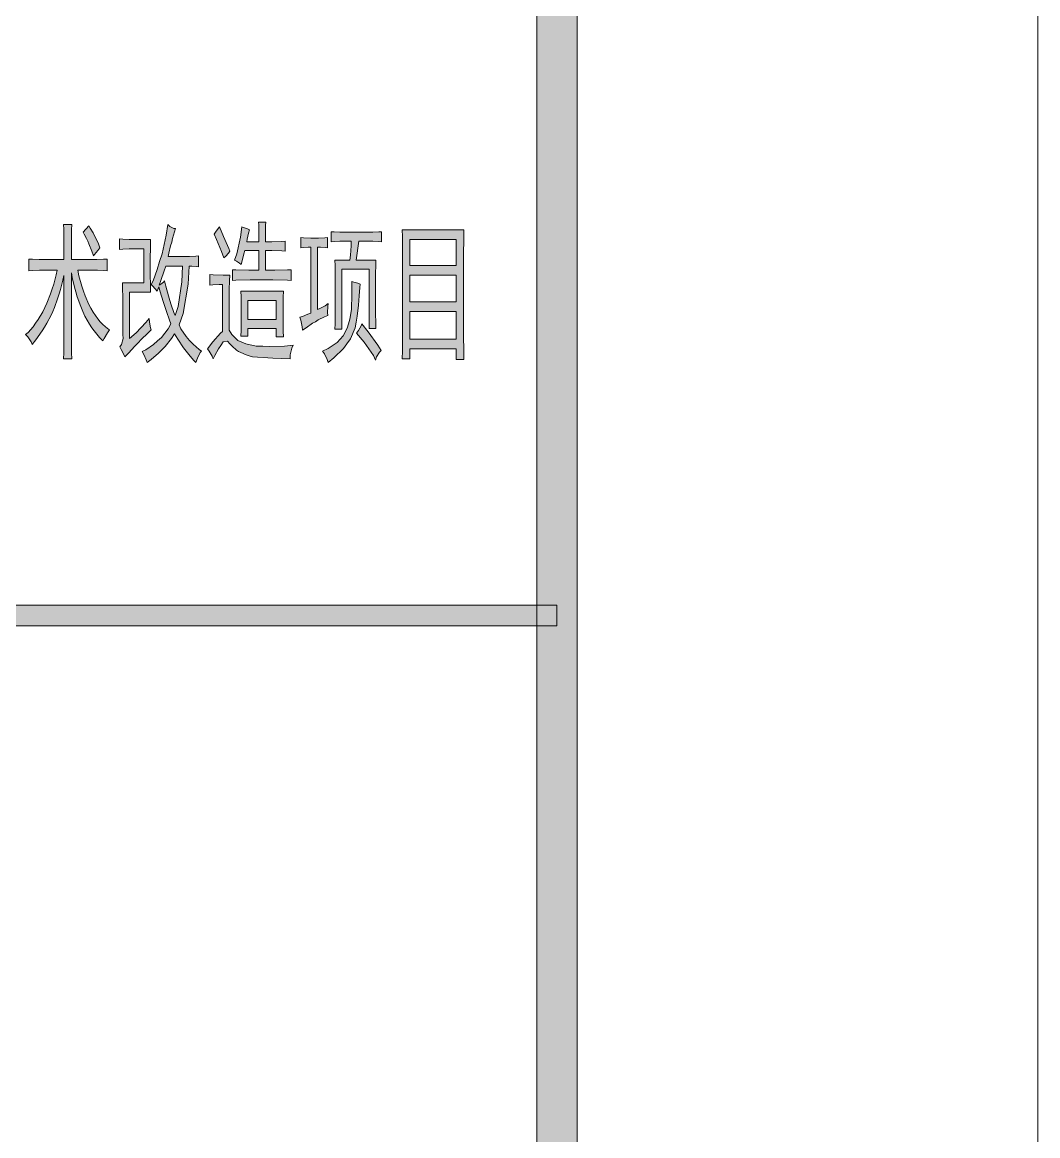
# Model space of a CAD drawing. Header units: millimetres. Extents: x 803 to 707111, y 130 to 2706464.
# Drawn here: x 704576 to 707111, y 2643273 to 2646052 of the extents above; entities that cross this region are included whole.
import ezdxf

# ---------------------------------------------------------------- set-up
doc = ezdxf.new("R2010")
doc.units = ezdxf.units.MM

msp = doc.modelspace()

# ---------------------------------------------------------------- hatches: boundary and pattern name
h = msp.add_hatch(color=0)
h.dxf.hatch_style = 2
h.paths.add_polyline_path([(705960.9, 2636339.7), (705860.9, 2636439.8), (705860.9, 2705213.8), (705960.9, 2705313.9)])
h = msp.add_hatch(color=0)
h.dxf.hatch_style = 2
h.paths.add_polyline_path([(704680.6, 2645459.9), (704680.6, 2645488.2), (704680.6, 2645505.8), (704680.2, 2645535.4), (704679.8, 2645547.5), (704699.9, 2645547.5), (704699.5, 2645534.1), (704699.1, 2645504.5), (704699.1, 2645488.2), (704699.1, 2645459.9), (704755.3, 2645459.9), (704762.6, 2645459.9), (704779.4, 2645460.7), (704788.4, 2645461.2), (704788.4, 2645431.5), (704779.8, 2645432.4), (704763.9, 2645433.3), (704756.2, 2645433.3), (704715.4, 2645433.3), (704718, 2645419.1), (704724.8, 2645393.3), (704729.1, 2645381.3), (704733.4, 2645369.3), (704742.9, 2645347.8), (704748, 2645338.4), (704753.6, 2645328.5), (704765.2, 2645311.7), (704771.2, 2645304.9), (704777.6, 2645298), (704789.2, 2645287.7), (704794.4, 2645284.7), (704789.2, 2645277.4), (704780.7, 2645263.2), (704777.6, 2645256.8), (704769.5, 2645265), (704755.8, 2645281.7), (704749.7, 2645289.9), (704744.2, 2645298.4), (704733, 2645319), (704727.8, 2645330.6), (704722.3, 2645342.7), (704713.7, 2645366.7), (704710.2, 2645379.2), (704706.8, 2645391.2), (704701.2, 2645415.2), (704699.1, 2645427.2), (704699.1, 2645264.1), (704699.1, 2645252.9), (704699.5, 2645227.2), (704699.9, 2645212.1), (704679.8, 2645212.1), (704680.2, 2645227.2), (704680.6, 2645252.9), (704680.6, 2645264.1), (704680.6, 2645419.9), (704678, 2645408.8), (704671.6, 2645385.6), (704668.2, 2645374), (704664.3, 2645362), (704656.6, 2645340.5), (704652.7, 2645330.6), (704648.4, 2645321.2), (704638.1, 2645301.4), (704632.1, 2645291.6), (704626.1, 2645281.7), (704610.6, 2645259.8), (704601.2, 2645247.8), (704598.6, 2645254.6), (704590, 2645267.1), (704584.4, 2645273.1), (704590.9, 2645278.3), (704603.3, 2645292.4), (704609.8, 2645301), (704616.2, 2645310), (704627.8, 2645329.8), (704633, 2645340.5), (704638.1, 2645351.2), (704647.1, 2645374), (704651, 2645386.5), (704655.3, 2645398.5), (704661.3, 2645422.1), (704663.4, 2645433.3), (704626.1, 2645433.3), (704619.2, 2645433.3), (704602, 2645432.4), (704592.6, 2645431.5), (704592.6, 2645461.2), (704602, 2645460.7), (704618.8, 2645459.9), (704625.2, 2645459.9)])
h = msp.add_hatch(color=0)
h.dxf.hatch_style = 2
h.paths.add_polyline_path([(704742.9, 2645544.5), (704746.3, 2645538.4), (704753.2, 2645526.4), (704756.2, 2645520.8), (704759.2, 2645514.8), (704766.5, 2645498.9), (704770.3, 2645489.5), (704764.8, 2645482.6), (704756.6, 2645472.3), (704754.5, 2645468.9), (704749.7, 2645480.5), (704742.4, 2645498.9), (704739.9, 2645505.8), (704736.9, 2645512.7), (704731.3, 2645523.4), (704728.7, 2645528.1)])
h = msp.add_hatch(color=0)
h.paths.add_polyline_path([(704967.8, 2645296.7), (704972.1, 2645287.3), (704985.4, 2645268), (704994, 2645258.1), (705002.6, 2645248.6), (705017.7, 2645235.3), (705024.1, 2645231.5), (705020.7, 2645227.6), (705013.8, 2645213.9), (705009.9, 2645203.1), (705003.9, 2645209.1), (704991.9, 2645223.3), (704985.4, 2645231.5), (704978.6, 2645239.6), (704964.4, 2645261.1), (704956.3, 2645274.4), (704949, 2645262.8), (704933.1, 2645242.6), (704924.9, 2645234.5), (704916.3, 2645226.3), (704897.9, 2645210.9), (704888, 2645203.1), (704885.8, 2645210), (704879.8, 2645223.3), (704875.5, 2645230.2), (704884.6, 2645234.5), (704903.9, 2645247.8), (704914.2, 2645256.8), (704924.1, 2645265.8), (704940.8, 2645287.3), (704947.2, 2645299.7), (704943.8, 2645308.7), (704936.5, 2645330.2), (704932.2, 2645342.7), (704928.3, 2645355.1), (704920.6, 2645379.6), (704917.2, 2645391.6), (704912.9, 2645381.3), (704908.2, 2645386.5), (704901.3, 2645394.6), (704898.3, 2645397.6), (704903, 2645406.6), (704913.3, 2645435), (704919.3, 2645454.7), (704925.3, 2645474.5), (704935.2, 2645520.8), (704939.5, 2645547.5), (704944.7, 2645542.7), (704954.5, 2645537.6), (704958.8, 2645537.2), (704956.3, 2645529.4), (704951.5, 2645512.7), (704949.4, 2645503.7), (704946.8, 2645494.2), (704942.5, 2645476.2), (704940.4, 2645467.2), (704984.6, 2645467.2), (704994, 2645467.2), (705009.9, 2645468), (705015.9, 2645468.9), (705015.9, 2645441.8), (705011.6, 2645442.7), (705000, 2645443.6), (704992.7, 2645443.6), (704990.2, 2645398.5), (704977.7, 2645325.1)])
h.paths.add_polyline_path([(704918, 2645395.9), (704921.9, 2645398.5), (704928.8, 2645403.6), (704931.4, 2645406.6), (704934.4, 2645393.8), (704941.2, 2645369.7), (704944.7, 2645358.1), (704948.5, 2645347), (704955, 2645328.1), (704958, 2645320.3), (704965.3, 2645342.7), (704974.3, 2645404.1), (704976, 2645443.6), (704934.8, 2645443.6), (704930.9, 2645431.5), (704922.3, 2645407.9)])
h = msp.add_hatch(color=0)
h.dxf.hatch_style = 2
h.paths.add_polyline_path([(705094.9, 2645480.5), (705091.5, 2645476.2), (705084.2, 2645468), (705079.9, 2645464.2), (705073.9, 2645480.1), (705061.4, 2645509.7), (705055, 2645523.4), (705058.4, 2645528.1), (705065.3, 2645537.2), (705068.3, 2645541.4), (705079, 2645517.8), (705092.4, 2645487.4)])
h = msp.add_hatch(color=0)
h.dxf.hatch_style = 2
h.paths.add_polyline_path([(705143.9, 2645534.1), (705141.3, 2645526), (705137.9, 2645511), (705137, 2645504.5), (705167.1, 2645504.5), (705167.1, 2645522.1), (705166.6, 2645546.6), (705166.2, 2645553.5), (705184.2, 2645553.5), (705183.8, 2645545.7), (705183.4, 2645521.3), (705183.4, 2645504.5), (705199.3, 2645504.5), (705223.7, 2645505), (705232.3, 2645505.8), (705232.3, 2645480.5), (705224.2, 2645481.3), (705199.7, 2645482.2), (705183.4, 2645482.2), (705183.4, 2645433.3), (705206.6, 2645433.3), (705238.8, 2645434.1), (705247.3, 2645434.5), (705247.3, 2645407.9), (705238.8, 2645408.8), (705201.8, 2645409.6), (705173.5, 2645409.6), (705145.6, 2645409.6), (705109.5, 2645408.8), (705101.4, 2645407.9), (705101.4, 2645434.5), (705109.5, 2645434.1), (705142.2, 2645433.3), (705167.1, 2645433.3), (705167.1, 2645482.2), (705132.3, 2645482.2), (705129.7, 2645474), (705125, 2645456.9), (705122.8, 2645447.9), (705118.5, 2645450.9), (705110.8, 2645456), (705106.5, 2645458.2), (705112.1, 2645474.5), (705121.1, 2645516.1), (705124.6, 2645541.4), (705128.9, 2645539.7), (705138.7, 2645536.3)])
h = msp.add_hatch(color=0)
h.dxf.hatch_style = 2
h.paths.add_polyline_path([(705338.8, 2645320.3), (705330.6, 2645316.9), (705314.8, 2645309.2), (705307.9, 2645304.9), (705300.6, 2645301), (705284.7, 2645289.9), (705275.7, 2645283.4), (705274.8, 2645292.4), (705271.4, 2645308.7), (705268.8, 2645316), (705275.7, 2645318.2), (705289.4, 2645323.3), (705296.3, 2645326.3), (705296.3, 2645490.8), (705290.3, 2645490.8), (705277.8, 2645490.4), (705271.4, 2645489.5), (705271.4, 2645514.8), (705278.7, 2645514), (705296.3, 2645513.1), (705306.2, 2645513.1), (705315.6, 2645513.1), (705331.9, 2645514), (705337.9, 2645514.8), (705337.9, 2645489.5), (705333.2, 2645490.4), (705320.8, 2645490.8), (705313, 2645490.8), (705313, 2645335.4), (705319.1, 2645337.5), (705332.4, 2645344.8), (705339.7, 2645350), (705338.8, 2645342.7), (705338.4, 2645328.1)])
h = msp.add_hatch(color=0)
h.dxf.hatch_style = 2
h.paths.add_polyline_path([(705444.8, 2645528.1), (705451.7, 2645528.1), (705466.3, 2645529), (705473.2, 2645529.4), (705473.2, 2645504.5), (705466.3, 2645505), (705451.7, 2645505.8), (705444.8, 2645505.8), (705416.1, 2645505.8), (705414.8, 2645493.8), (705411.8, 2645470.2), (705410.1, 2645458.2), (705459, 2645458.2), (705458.6, 2645447.4), (705458.2, 2645422.9), (705458.2, 2645409.6), (705458.2, 2645335.4), (705458.2, 2645325.5), (705458.6, 2645301.9), (705459, 2645287.7), (705442.3, 2645287.7), (705442.3, 2645436.3), (705374.4, 2645436.3), (705374.4, 2645286.4), (705356.8, 2645286.4), (705357.3, 2645299.7), (705357.7, 2645323.3), (705357.7, 2645333.6), (705357.7, 2645409.6), (705357.7, 2645420.4), (705357.3, 2645444.8), (705356.8, 2645458.2), (705394.2, 2645458.2), (705395.5, 2645471), (705397.2, 2645494.6), (705397.6, 2645505.8), (705375.3, 2645505.8), (705368.9, 2645505.8), (705355.1, 2645505), (705347.8, 2645504.5), (705347.8, 2645529.4), (705355.1, 2645529), (705368.9, 2645528.1), (705375.3, 2645528.1)])
h = msp.add_hatch(color=0)
h.paths.add_polyline_path([(705678.8, 2645534.1), (705678.4, 2645512.7), (705678, 2645471.9), (705678, 2645452.6), (705678, 2645279.1), (705678, 2645268), (705678.4, 2645233.6), (705678.8, 2645210.9), (705659.1, 2645210.9), (705659.1, 2645237.5), (705543.6, 2645237.5), (705543.6, 2645212.1), (705524.7, 2645212.1), (705525.1, 2645232.3), (705525.6, 2645264.1), (705525.6, 2645276.1), (705525.6, 2645452.6), (705525.6, 2645477), (705525.1, 2645517.8), (705524.7, 2645534.1)])
h.paths.add_polyline_path([(705659.1, 2645261.1), (705659.1, 2645330.6), (705543.6, 2645330.6), (705543.6, 2645261.1)])
h.paths.add_polyline_path([(705659.1, 2645354.7), (705659.1, 2645421.2), (705543.6, 2645421.2), (705543.6, 2645354.7)])
h.paths.add_polyline_path([(705659.1, 2645444.8), (705659.1, 2645510.1), (705543.6, 2645510.1), (705543.6, 2645444.8)])
h = msp.add_hatch(color=0)
h.dxf.hatch_style = 2
h.paths.add_polyline_path([(704896.6, 2645510.1), (704896.1, 2645493.4), (704895.7, 2645459), (704895.7, 2645441.8), (704895.7, 2645425.1), (704896.1, 2645393.3), (704896.6, 2645378.3), (704844.2, 2645378.3), (704844.2, 2645262.8), (704860.5, 2645277.4), (704885, 2645302.7), (704893.1, 2645313), (704894, 2645304), (704896.6, 2645289.9), (704898.3, 2645284.7), (704890.1, 2645276.5), (704873.4, 2645260.2), (704865.7, 2645252.1), (704857.5, 2645243.9), (704841.2, 2645226.3), (704832.6, 2645216.9), (704830, 2645223.3), (704823.6, 2645235.8), (704820.2, 2645241.8), (704824, 2645247.8), (704827.9, 2645263.2), (704827.5, 2645273.1), (704827.5, 2645354.7), (704827.5, 2645365), (704827, 2645388.6), (704826.6, 2645401.9), (704879.8, 2645401.9), (704879.8, 2645486.5), (704850.6, 2645486.5), (704842.9, 2645486.5), (704827.5, 2645485.6), (704819.3, 2645485.2), (704819.3, 2645511.8), (704827.5, 2645511), (704842.9, 2645510.1), (704850.6, 2645510.1)])
h = msp.add_hatch(color=0)
h.dxf.hatch_style = 2
h.paths.add_polyline_path([(705039.1, 2645237.5), (705052.4, 2645254.6), (705070.9, 2645276.1), (705076.5, 2645280.4), (705076.5, 2645397.6), (705067.9, 2645397.6), (705052, 2645396.8), (705044.3, 2645395.9), (705044.3, 2645422.9), (705053.3, 2645422.1), (705078.2, 2645421.2), (705094.1, 2645421.2), (705093.6, 2645407.1), (705093.2, 2645385.2), (705093.2, 2645377), (705093.2, 2645283.4), (705099.2, 2645273.1), (705114.7, 2645258.1), (705124.6, 2645253.8), (705134.4, 2645249.5), (705160.6, 2645243.9), (705176.9, 2645243.5), (705193.3, 2645242.6), (705231, 2645243.9), (705252.5, 2645246.5), (705249.1, 2645238.8), (705245.2, 2645222), (705244.8, 2645212.1), (705201.8, 2645213.9), (705151.2, 2645217.3), (705143, 2645219.4), (705135.3, 2645222), (705122, 2645227.6), (705116.4, 2645230.6), (705111.2, 2645234), (705100.1, 2645243.9), (705094.5, 2645249.9), (705088.9, 2645256.4), (705077.8, 2645254.2), (705072.2, 2645245.6), (705066.2, 2645237), (705056.7, 2645220.3), (705053.3, 2645212.1), (705050.3, 2645219), (705043, 2645231.5)])
h = msp.add_hatch(color=0)
h.dxf.hatch_style = 2
h.paths.add_polyline_path([(705419.9, 2645398.9), (705419.1, 2645390.3), (705417.4, 2645369.3), (705416.1, 2645357.7), (705415.2, 2645345.7), (705412.2, 2645319), (705409.6, 2645304), (705407.1, 2645289.4), (705395.9, 2645262.4), (705386.9, 2645249.9), (705377.9, 2645237.9), (705354.3, 2645214.3), (705339.7, 2645203.1), (705337.5, 2645210.9), (705330.6, 2645225), (705325.5, 2645231.5), (705340.1, 2645238.3), (705362.4, 2645252.9), (705369.7, 2645261.1), (705377, 2645269.2), (705387.7, 2645288.6), (705390.8, 2645299.7), (705394.2, 2645310.9), (705398, 2645334.9), (705398.5, 2645347.8), (705398.9, 2645360.7), (705399.3, 2645389.5), (705399.3, 2645404.9), (705403.6, 2645403.6), (705413.9, 2645400.6)])
h = msp.add_hatch(color=0)
h.paths.add_polyline_path([(705228.5, 2645381.3), (705228, 2645366.3), (705227.6, 2645337.5), (705227.6, 2645323.3), (705227.6, 2645309.2), (705228, 2645281.3), (705228.5, 2645267.1), (705210, 2645267.1), (705210, 2645287.7), (705139.6, 2645287.7), (705139.6, 2645268.4), (705122, 2645268.4), (705122.4, 2645282.6), (705122.8, 2645310.9), (705122.8, 2645325.1), (705122.8, 2645338.8), (705122.4, 2645367.1), (705122, 2645381.3)])
h.paths.add_polyline_path([(705210, 2645310), (705210, 2645357.7), (705139.6, 2645357.7), (705139.6, 2645310)])
h = msp.add_hatch(color=0)
h.dxf.hatch_style = 2
h.paths.add_polyline_path([(705424.2, 2645299.7), (705439.7, 2645279.5), (705463.7, 2645246.5), (705472.3, 2645233.2), (705468, 2645228.5), (705460.7, 2645216.9), (705458.2, 2645209.1), (705453, 2645220.3), (705429.8, 2645253.8), (705410.9, 2645276.1), (705415.2, 2645282.6), (705422.1, 2645294.6)])
h = msp.add_hatch(color=0)
h.dxf.hatch_style = 2
h.paths.add_polyline_path([(699906.3, 2644546.2), (699906.3, 2644597.7), (705910.7, 2644597.7), (705910.7, 2644546.2)])

# ---------------------------------------------------------------- linework, layer by layer
at = {"color": 0, "lineweight": 0}
for points in [[(707110.7, 2635190), (707110.7, 2706463.7), (606199.4, 2706463.7), (606199.4, 2635190)], [(705960.9, 2636339.7), (705860.9, 2636439.8), (705860.9, 2705213.8), (705960.9, 2705313.9)], [(704680.6, 2645459.9), (704680.6, 2645488.2), (704680.6, 2645505.8), (704680.2, 2645535.4), (704679.8, 2645547.5), (704699.9, 2645547.5), (704699.5, 2645534.1), (704699.1, 2645504.5), (704699.1, 2645488.2), (704699.1, 2645459.9), (704755.3, 2645459.9), (704762.6, 2645459.9), (704779.4, 2645460.7), (704788.4, 2645461.2), (704788.4, 2645431.5), (704779.8, 2645432.4), (704763.9, 2645433.3), (704756.2, 2645433.3), (704715.4, 2645433.3), (704718, 2645419.1), (704724.8, 2645393.3), (704729.1, 2645381.3), (704733.4, 2645369.3), (704742.9, 2645347.8), (704748, 2645338.4), (704753.6, 2645328.5), (704765.2, 2645311.7), (704771.2, 2645304.9), (704777.6, 2645298), (704789.2, 2645287.7), (704794.4, 2645284.7), (704789.2, 2645277.4), (704780.7, 2645263.2), (704777.6, 2645256.8), (704769.5, 2645265), (704755.8, 2645281.7), (704749.7, 2645289.9), (704744.2, 2645298.4), (704733, 2645319), (704727.8, 2645330.6), (704722.3, 2645342.7), (704713.7, 2645366.7), (704710.2, 2645379.2), (704706.8, 2645391.2), (704701.2, 2645415.2), (704699.1, 2645427.2), (704699.1, 2645264.1), (704699.1, 2645252.9), (704699.5, 2645227.2), (704699.9, 2645212.1), (704679.8, 2645212.1), (704680.2, 2645227.2), (704680.6, 2645252.9), (704680.6, 2645264.1), (704680.6, 2645419.9), (704678, 2645408.8), (704671.6, 2645385.6), (704668.2, 2645374), (704664.3, 2645362), (704656.6, 2645340.5), (704652.7, 2645330.6), (704648.4, 2645321.2), (704638.1, 2645301.4), (704632.1, 2645291.6), (704626.1, 2645281.7), (704610.6, 2645259.8), (704601.2, 2645247.8), (704598.6, 2645254.6), (704590, 2645267.1), (704584.4, 2645273.1), (704590.9, 2645278.3), (704603.3, 2645292.4), (704609.8, 2645301), (704616.2, 2645310), (704627.8, 2645329.8), (704633, 2645340.5), (704638.1, 2645351.2), (704647.1, 2645374), (704651, 2645386.5), (704655.3, 2645398.5), (704661.3, 2645422.1), (704663.4, 2645433.3), (704626.1, 2645433.3), (704619.2, 2645433.3), (704602, 2645432.4), (704592.6, 2645431.5), (704592.6, 2645461.2), (704602, 2645460.7), (704618.8, 2645459.9), (704625.2, 2645459.9)], [(704742.9, 2645544.5), (704746.3, 2645538.4), (704753.2, 2645526.4), (704756.2, 2645520.8), (704759.2, 2645514.8), (704766.5, 2645498.9), (704770.3, 2645489.5), (704764.8, 2645482.6), (704756.6, 2645472.3), (704754.5, 2645468.9), (704749.7, 2645480.5), (704742.4, 2645498.9), (704739.9, 2645505.8), (704736.9, 2645512.7), (704731.3, 2645523.4), (704728.7, 2645528.1)], [(704967.8, 2645296.7), (704972.1, 2645287.3), (704985.4, 2645268), (704994, 2645258.1), (705002.6, 2645248.6), (705017.7, 2645235.3), (705024.1, 2645231.5), (705020.7, 2645227.6), (705013.8, 2645213.9), (705009.9, 2645203.1), (705003.9, 2645209.1), (704991.9, 2645223.3), (704985.4, 2645231.5), (704978.6, 2645239.6), (704964.4, 2645261.1), (704956.3, 2645274.4), (704949, 2645262.8), (704933.1, 2645242.6), (704924.9, 2645234.5), (704916.3, 2645226.3), (704897.9, 2645210.9), (704888, 2645203.1), (704885.8, 2645210), (704879.8, 2645223.3), (704875.5, 2645230.2), (704884.6, 2645234.5), (704903.9, 2645247.8), (704914.2, 2645256.8), (704924.1, 2645265.8), (704940.8, 2645287.3), (704947.2, 2645299.7), (704943.8, 2645308.7), (704936.5, 2645330.2), (704932.2, 2645342.7), (704928.3, 2645355.1), (704920.6, 2645379.6), (704917.2, 2645391.6), (704912.9, 2645381.3), (704908.2, 2645386.5), (704901.3, 2645394.6), (704898.3, 2645397.6), (704903, 2645406.6), (704913.3, 2645435), (704919.3, 2645454.7), (704925.3, 2645474.5), (704935.2, 2645520.8), (704939.5, 2645547.5), (704944.7, 2645542.7), (704954.5, 2645537.6), (704958.8, 2645537.2), (704956.3, 2645529.4), (704951.5, 2645512.7), (704949.4, 2645503.7), (704946.8, 2645494.2), (704942.5, 2645476.2), (704940.4, 2645467.2), (704984.6, 2645467.2), (704994, 2645467.2), (705009.9, 2645468), (705015.9, 2645468.9), (705015.9, 2645441.8), (705011.6, 2645442.7), (705000, 2645443.6), (704992.7, 2645443.6), (704990.2, 2645398.5), (704977.7, 2645325.1)], [(705094.9, 2645480.5), (705091.5, 2645476.2), (705084.2, 2645468), (705079.9, 2645464.2), (705073.9, 2645480.1), (705061.4, 2645509.7), (705055, 2645523.4), (705058.4, 2645528.1), (705065.3, 2645537.2), (705068.3, 2645541.4), (705079, 2645517.8), (705092.4, 2645487.4)], [(705143.9, 2645534.1), (705141.3, 2645526), (705137.9, 2645511), (705137, 2645504.5), (705167.1, 2645504.5), (705167.1, 2645522.1), (705166.6, 2645546.6), (705166.2, 2645553.5), (705184.2, 2645553.5), (705183.8, 2645545.7), (705183.4, 2645521.3), (705183.4, 2645504.5), (705199.3, 2645504.5), (705223.7, 2645505), (705232.3, 2645505.8), (705232.3, 2645480.5), (705224.2, 2645481.3), (705199.7, 2645482.2), (705183.4, 2645482.2), (705183.4, 2645433.3), (705206.6, 2645433.3), (705238.8, 2645434.1), (705247.3, 2645434.5), (705247.3, 2645407.9), (705238.8, 2645408.8), (705201.8, 2645409.6), (705173.5, 2645409.6), (705145.6, 2645409.6), (705109.5, 2645408.8), (705101.4, 2645407.9), (705101.4, 2645434.5), (705109.5, 2645434.1), (705142.2, 2645433.3), (705167.1, 2645433.3), (705167.1, 2645482.2), (705132.3, 2645482.2), (705129.7, 2645474), (705125, 2645456.9), (705122.8, 2645447.9), (705118.5, 2645450.9), (705110.8, 2645456), (705106.5, 2645458.2), (705112.1, 2645474.5), (705121.1, 2645516.1), (705124.6, 2645541.4), (705128.9, 2645539.7), (705138.7, 2645536.3)], [(705338.8, 2645320.3), (705330.6, 2645316.9), (705314.8, 2645309.2), (705307.9, 2645304.9), (705300.6, 2645301), (705284.7, 2645289.9), (705275.7, 2645283.4), (705274.8, 2645292.4), (705271.4, 2645308.7), (705268.8, 2645316), (705275.7, 2645318.2), (705289.4, 2645323.3), (705296.3, 2645326.3), (705296.3, 2645490.8), (705290.3, 2645490.8), (705277.8, 2645490.4), (705271.4, 2645489.5), (705271.4, 2645514.8), (705278.7, 2645514), (705296.3, 2645513.1), (705306.2, 2645513.1), (705315.6, 2645513.1), (705331.9, 2645514), (705337.9, 2645514.8), (705337.9, 2645489.5), (705333.2, 2645490.4), (705320.8, 2645490.8), (705313, 2645490.8), (705313, 2645335.4), (705319.1, 2645337.5), (705332.4, 2645344.8), (705339.7, 2645350), (705338.8, 2645342.7), (705338.4, 2645328.1)], [(705444.8, 2645528.1), (705451.7, 2645528.1), (705466.3, 2645529), (705473.2, 2645529.4), (705473.2, 2645504.5), (705466.3, 2645505), (705451.7, 2645505.8), (705444.8, 2645505.8), (705416.1, 2645505.8), (705414.8, 2645493.8), (705411.8, 2645470.2), (705410.1, 2645458.2), (705459, 2645458.2), (705458.6, 2645447.4), (705458.2, 2645422.9), (705458.2, 2645409.6), (705458.2, 2645335.4), (705458.2, 2645325.5), (705458.6, 2645301.9), (705459, 2645287.7), (705442.3, 2645287.7), (705442.3, 2645436.3), (705374.4, 2645436.3), (705374.4, 2645286.4), (705356.8, 2645286.4), (705357.3, 2645299.7), (705357.7, 2645323.3), (705357.7, 2645333.6), (705357.7, 2645409.6), (705357.7, 2645420.4), (705357.3, 2645444.8), (705356.8, 2645458.2), (705394.2, 2645458.2), (705395.5, 2645471), (705397.2, 2645494.6), (705397.6, 2645505.8), (705375.3, 2645505.8), (705368.9, 2645505.8), (705355.1, 2645505), (705347.8, 2645504.5), (705347.8, 2645529.4), (705355.1, 2645529), (705368.9, 2645528.1), (705375.3, 2645528.1)], [(705678.8, 2645534.1), (705678.4, 2645512.7), (705678, 2645471.9), (705678, 2645452.6), (705678, 2645279.1), (705678, 2645268), (705678.4, 2645233.6), (705678.8, 2645210.9), (705659.1, 2645210.9), (705659.1, 2645237.5), (705543.6, 2645237.5), (705543.6, 2645212.1), (705524.7, 2645212.1), (705525.1, 2645232.3), (705525.6, 2645264.1), (705525.6, 2645276.1), (705525.6, 2645452.6), (705525.6, 2645477), (705525.1, 2645517.8), (705524.7, 2645534.1)], [(704896.6, 2645510.1), (704896.1, 2645493.4), (704895.7, 2645459), (704895.7, 2645441.8), (704895.7, 2645425.1), (704896.1, 2645393.3), (704896.6, 2645378.3), (704844.2, 2645378.3), (704844.2, 2645262.8), (704860.5, 2645277.4), (704885, 2645302.7), (704893.1, 2645313), (704894, 2645304), (704896.6, 2645289.9), (704898.3, 2645284.7), (704890.1, 2645276.5), (704873.4, 2645260.2), (704865.7, 2645252.1), (704857.5, 2645243.9), (704841.2, 2645226.3), (704832.6, 2645216.9), (704830, 2645223.3), (704823.6, 2645235.8), (704820.2, 2645241.8), (704824, 2645247.8), (704827.9, 2645263.2), (704827.5, 2645273.1), (704827.5, 2645354.7), (704827.5, 2645365), (704827, 2645388.6), (704826.6, 2645401.9), (704879.8, 2645401.9), (704879.8, 2645486.5), (704850.6, 2645486.5), (704842.9, 2645486.5), (704827.5, 2645485.6), (704819.3, 2645485.2), (704819.3, 2645511.8), (704827.5, 2645511), (704842.9, 2645510.1), (704850.6, 2645510.1)], [(705659.1, 2645444.8), (705659.1, 2645510.1), (705543.6, 2645510.1), (705543.6, 2645444.8)], [(704918, 2645395.9), (704921.9, 2645398.5), (704928.8, 2645403.6), (704931.4, 2645406.6), (704934.4, 2645393.8), (704941.2, 2645369.7), (704944.7, 2645358.1), (704948.5, 2645347), (704955, 2645328.1), (704958, 2645320.3), (704965.3, 2645342.7), (704974.3, 2645404.1), (704976, 2645443.6), (704934.8, 2645443.6), (704930.9, 2645431.5), (704922.3, 2645407.9)], [(705039.1, 2645237.5), (705052.4, 2645254.6), (705070.9, 2645276.1), (705076.5, 2645280.4), (705076.5, 2645397.6), (705067.9, 2645397.6), (705052, 2645396.8), (705044.3, 2645395.9), (705044.3, 2645422.9), (705053.3, 2645422.1), (705078.2, 2645421.2), (705094.1, 2645421.2), (705093.6, 2645407.1), (705093.2, 2645385.2), (705093.2, 2645377), (705093.2, 2645283.4), (705099.2, 2645273.1), (705114.7, 2645258.1), (705124.6, 2645253.8), (705134.4, 2645249.5), (705160.6, 2645243.9), (705176.9, 2645243.5), (705193.3, 2645242.6), (705231, 2645243.9), (705252.5, 2645246.5), (705249.1, 2645238.8), (705245.2, 2645222), (705244.8, 2645212.1), (705201.8, 2645213.9), (705151.2, 2645217.3), (705143, 2645219.4), (705135.3, 2645222), (705122, 2645227.6), (705116.4, 2645230.6), (705111.2, 2645234), (705100.1, 2645243.9), (705094.5, 2645249.9), (705088.9, 2645256.4), (705077.8, 2645254.2), (705072.2, 2645245.6), (705066.2, 2645237), (705056.7, 2645220.3), (705053.3, 2645212.1), (705050.3, 2645219), (705043, 2645231.5)], [(705419.9, 2645398.9), (705419.1, 2645390.3), (705417.4, 2645369.3), (705416.1, 2645357.7), (705415.2, 2645345.7), (705412.2, 2645319), (705409.6, 2645304), (705407.1, 2645289.4), (705395.9, 2645262.4), (705386.9, 2645249.9), (705377.9, 2645237.9), (705354.3, 2645214.3), (705339.7, 2645203.1), (705337.5, 2645210.9), (705330.6, 2645225), (705325.5, 2645231.5), (705340.1, 2645238.3), (705362.4, 2645252.9), (705369.7, 2645261.1), (705377, 2645269.2), (705387.7, 2645288.6), (705390.8, 2645299.7), (705394.2, 2645310.9), (705398, 2645334.9), (705398.5, 2645347.8), (705398.9, 2645360.7), (705399.3, 2645389.5), (705399.3, 2645404.9), (705403.6, 2645403.6), (705413.9, 2645400.6)], [(705659.1, 2645354.7), (705659.1, 2645421.2), (705543.6, 2645421.2), (705543.6, 2645354.7)], [(705228.5, 2645381.3), (705228, 2645366.3), (705227.6, 2645337.5), (705227.6, 2645323.3), (705227.6, 2645309.2), (705228, 2645281.3), (705228.5, 2645267.1), (705210, 2645267.1), (705210, 2645287.7), (705139.6, 2645287.7), (705139.6, 2645268.4), (705122, 2645268.4), (705122.4, 2645282.6), (705122.8, 2645310.9), (705122.8, 2645325.1), (705122.8, 2645338.8), (705122.4, 2645367.1), (705122, 2645381.3)], [(705210, 2645310), (705210, 2645357.7), (705139.6, 2645357.7), (705139.6, 2645310)], [(705659.1, 2645261.1), (705659.1, 2645330.6), (705543.6, 2645330.6), (705543.6, 2645261.1)], [(705424.2, 2645299.7), (705439.7, 2645279.5), (705463.7, 2645246.5), (705472.3, 2645233.2), (705468, 2645228.5), (705460.7, 2645216.9), (705458.2, 2645209.1), (705453, 2645220.3), (705429.8, 2645253.8), (705410.9, 2645276.1), (705415.2, 2645282.6), (705422.1, 2645294.6)], [(699906.3, 2644546.2), (699906.3, 2644597.7), (705910.7, 2644597.7), (705910.7, 2644546.2)]]:
    msp.add_lwpolyline(points, close=True, dxfattribs=at)

doc.saveas('drawing.dxf')
